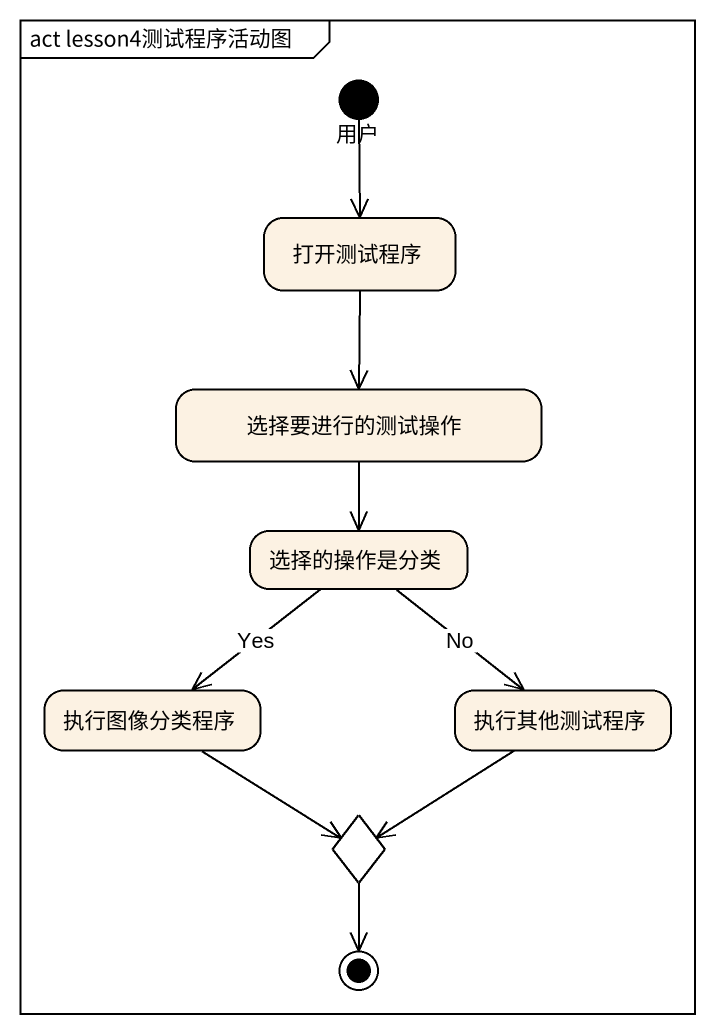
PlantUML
@startuml
mainframe act lesson4测试程序活动图
hide empty description
state 用户 <<start>>
state 打开测试程序
state 选择要进行的测试操作
state 选择的操作是分类
state 执行图像分类程序
state 执行其他测试程序
state choice1 <<choice>>
用户 --> 打开测试程序
打开测试程序 --> 选择要进行的测试操作
选择要进行的测试操作 --> 选择的操作是分类
选择的操作是分类 --> 执行图像分类程序 : Yes
选择的操作是分类 --> 执行其他测试程序 : No
执行图像分类程序 --> choice1
执行其他测试程序 --> choice1
choice1 --> [*]
@enduml
